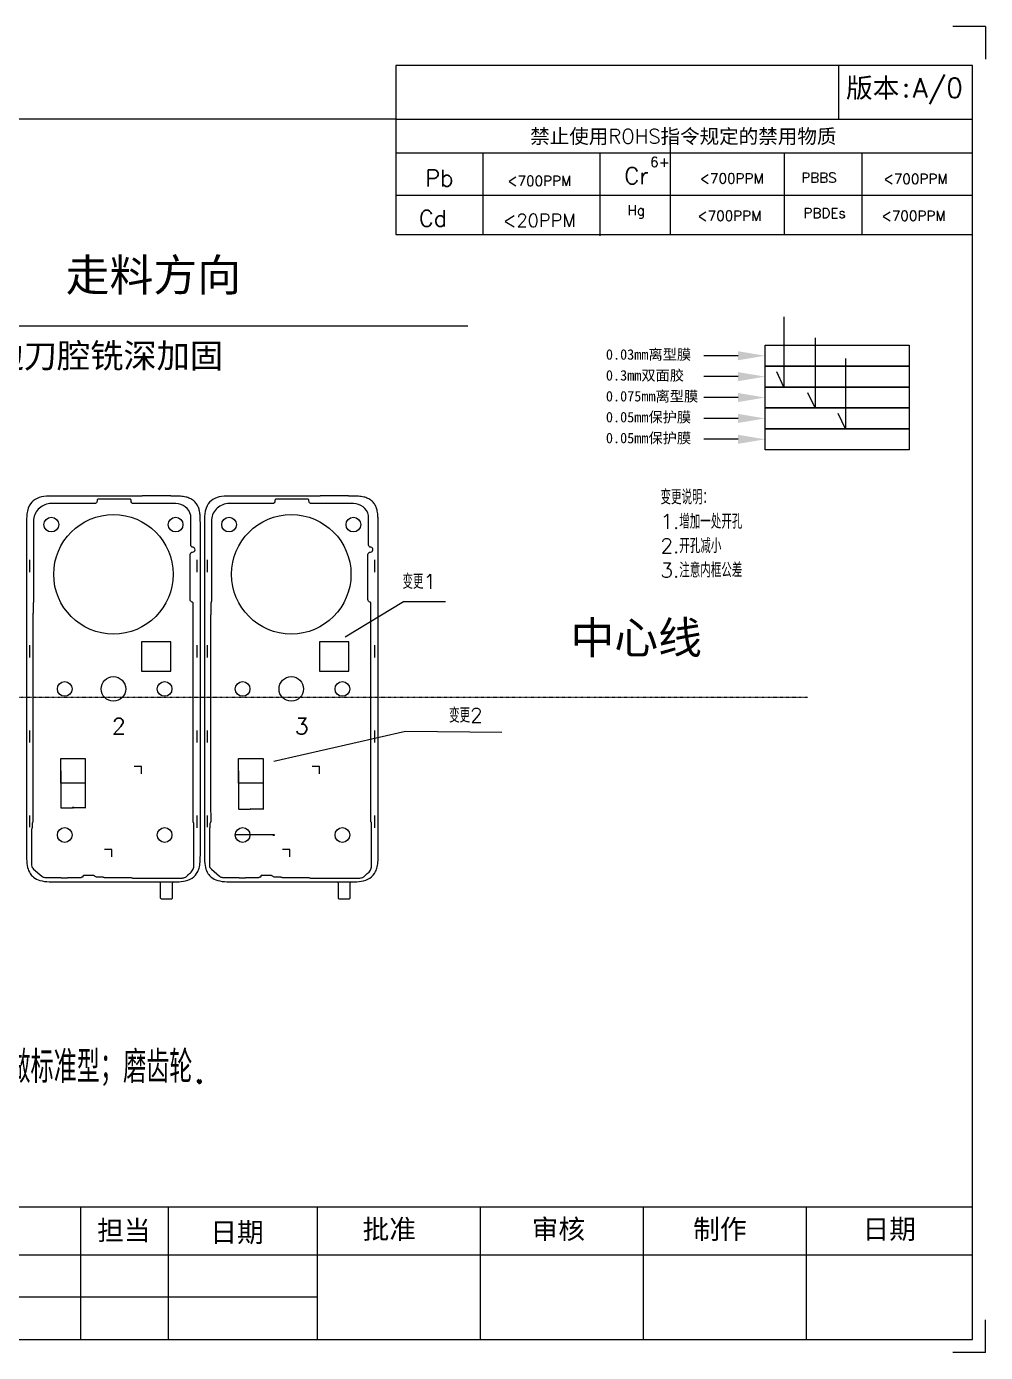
# Model space of a CAD drawing. Header units: inches. Extents: x 21648 to 23685, y -12414 to -11117.
# Drawn here: x 22785 to 23178, y -11661 to -11117 of the extents above; entities that cross this region are included whole.
import ezdxf

# ---------------------------------------------------------------- set-up
doc = ezdxf.new("R2010")
doc.units = ezdxf.units.IN
doc.linetypes.add('HIDDEN', pattern=[0.2, 0.1, -0.1])
doc.layers.add('QT-AC169-BATT-COVESOLIDLINE！实线层', color=7, linetype='Continuous')
doc.styles.get("Standard").update_dxf_attribs({"font": 'txt.shx', "bigfont": 'gbcbig.shx'})
doc.styles.add('宋体', font='')
doc.styles.get('宋体').set_extended_font_data('SimSun')
doc.dimstyles.get("Standard").update_dxf_attribs({"dimtxt": 0.18, "dimasz": 0.18, "dimexe": 0.18, "dimexo": 0, "dimgap": 0.09, "dimtad": 0, "dimtih": 1, "dimtoh": 1, "dimdec": 4, "dimzin": 0, "dimdsep": 46, "dimtxsty": 'Standard', "dimcen": 0.09, "dimadec": 0, "dimazin": 0, "dimtfac": 1, "dimtdec": 4, "dimtofl": 0, "dimtmove": 0, "dimatfit": 3, "dimfxl": 0, "dimtolj": 1, "dimtzin": 0, "dimarcsym": 0})

# ---------------------------------------------------------------- blocks, each defined once
blk = doc.blocks.new('*D353')
at = {"color": 0, "lineweight": -2}
blk.add_line((22885.65, -11448.91), (22870.47, -11448.91), dxfattribs=at)
at = {"color": 0}
blk.add_solid([(22870.47, -11448.88), (22870.47, -11448.94), (22870.29, -11448.91)], dxfattribs=at)
at = {"layer": 'Defpoints', "color": 0}
for p in [(22870.29, -11448.91), (22876.35, -11448.91)]:
    blk.add_point(p, dxfattribs=at)
at = {"color": 0, "insert": (22886.09, -11448.91), "char_height": 0.18, "attachment_point": 5}
blk.add_mtext('\\A1;∅6.06', dxfattribs=at)
blk = doc.blocks.new('*D356')
at = {"color": 0, "lineweight": -2}
for p, q in [((22798.67, -11422.54), (22798.67, -11437.88)), ((22808.72, -11422.54), (22808.72, -11437.88)), ((22798.85, -11437.7), (22803.26, -11437.7)), ((22808.54, -11437.7), (22804.13, -11437.7))]:
    blk.add_line(p, q, dxfattribs=at)
at = {"color": 0}
for points in [[(22798.85, -11437.67), (22798.85, -11437.73), (22798.67, -11437.7)], [(22808.54, -11437.67), (22808.54, -11437.73), (22808.72, -11437.7)]]:
    blk.add_solid(points, dxfattribs=at)
at = {"layer": 'Defpoints', "color": 0}
for p in [(22798.67, -11422.54), (22808.72, -11422.54), (22808.72, -11437.7)]:
    blk.add_point(p, dxfattribs=at)
at = {"color": 0, "insert": (22803.69, -11437.7), "char_height": 0.18, "attachment_point": 5}
blk.add_mtext('\\A1;10.05', dxfattribs=at)
blk = doc.blocks.new('*D357')
at = {"color": 0, "lineweight": -2}
for p, q in [((22871.69, -11422.54), (22871.69, -11438.42)), ((22881.74, -11422.54), (22881.74, -11438.42)), ((22871.87, -11438.24), (22876.28, -11438.24)), ((22881.56, -11438.24), (22877.15, -11438.24))]:
    blk.add_line(p, q, dxfattribs=at)
at = {"color": 0}
for points in [[(22871.87, -11438.21), (22871.87, -11438.27), (22871.69, -11438.24)], [(22881.56, -11438.21), (22881.56, -11438.27), (22881.74, -11438.24)]]:
    blk.add_solid(points, dxfattribs=at)
at = {"layer": 'Defpoints', "color": 0}
for p in [(22871.69, -11422.54), (22881.74, -11422.54), (22881.74, -11438.24)]:
    blk.add_point(p, dxfattribs=at)
at = {"color": 0, "insert": (22876.72, -11438.24), "char_height": 0.18, "attachment_point": 5}
blk.add_mtext('\\A1;10.05', dxfattribs=at)

msp = doc.modelspace()

# ---------------------------------------------------------------- linework, layer by layer
at = {"linetype": 'Continuous', "lineweight": -3}
for p, q in [((23178.4425, -11116.7993), (23165.0519, -11116.7993)), ((23178.4425, -11116.7993), (23178.4425, -11130.1899)), ((23178.4425, -11661.4976), (23178.4425, -11648.107)), ((23178.4425, -11661.4976), (23165.0568, -11661.4976))]:
    msp.add_line(p, q, dxfattribs=at)
at = {"color": 0}
for p, q in [((22936.282, -11132.801), (22936.282, -11154.8421)), ((23173.0863, -11132.801), (22936.282, -11132.801)), ((23173.0863, -11656.1414), (23173.0863, -11132.801)), ((22897.5881, -11154.8421), (22409.8318, -11154.8421)), ((22936.282, -11154.8421), (22897.5881, -11154.8421)), ((22936.282, -11154.8421), (22936.282, -11202.2478)), ((22972.0112, -11168.7366), (22972.0112, -11202.2478)), ((23019.9936, -11168.7366), (23019.9936, -11202.7168)), ((23095.7194, -11168.7366), (23095.7194, -11202.2478)), ((22936.282, -11202.2478), (23173.0863, -11202.2478)), ((22806.7986, -11601.7222), (22806.7986, -11656.1414)), ((22842.8097, -11601.7222), (22842.8097, -11656.1414)), ((22903.9244, -11601.7222), (22903.9244, -11656.1414)), ((22970.8773, -11601.7222), (22970.8773, -11656.1414)), ((23037.8302, -11601.7222), (23037.8302, -11656.1414)), ((23104.7832, -11601.7222), (23104.7832, -11656.1414)), ((22409.8318, -11621.3224), (23173.0863, -11621.3224)), ((22903.9244, -11638.7319), (22409.8318, -11638.7319)), ((22409.8318, -11656.1414), (23173.0863, -11656.1414))]:
    msp.add_line(p, q, dxfattribs=at)
at = {"color": 0, "lineweight": 0}
for p, q in [((23118.1428, -11132.801), (23118.1428, -11154.8421)), ((23173.0863, -11154.6227), (23173.0863, -11132.801)), ((22936.282, -11154.8421), (23173.0863, -11154.8421)), ((22409.8318, -11601.7222), (23173.0863, -11601.7222))]:
    msp.add_line(p, q, dxfattribs=at)
for p, q in [((23049.1171, -11202.2478), (23049.1171, -11163.0609)), ((23049.1171, -11196.5721), (23049.1171, -11164.5391)), ((22936.283, -11168.7366), (23173.0863, -11168.7366)), ((23127.6515, -11168.7366), (23127.6515, -11202.2478)), ((23173.0863, -11186.2313), (22936.283, -11186.2313))]:
    msp.add_line(p, q)
at = {"color": 251, "linetype": 'HIDDEN'}
msp.add_line((23105.3495, -11392.3765), (22693.1514, -11392.3765), dxfattribs=at)
at = {"color": 3}
for p, q in [((22839.2984, -11468.1469), (22844.7869, -11468.1435)), ((22912.3234, -11468.1469), (22917.8119, -11468.1435))]:
    msp.add_line(p, q, dxfattribs=at)
for points in [[(23095.678, -11236.0629), (23095.678, -11264.9257), (23092.686, -11258.6627)], [(22819.6716, -11457.9185), (22819.6716, -11454.9185), (22816.6716, -11454.9185)], [(22892.6966, -11457.9185), (22892.6966, -11454.9185), (22889.6966, -11454.9185)]]:
    msp.add_lwpolyline(points, dxfattribs=at)
at = {"color": 141, "linetype": 'ByBlock'}
for points in [[(23087.9705, -11256.3457), (23087.9705, -11247.7657), (23147.0866, -11247.7657), (23147.0866, -11256.3457)], [(23087.9705, -11264.9257), (23087.9705, -11256.3457), (23147.0866, -11256.3457), (23147.0866, -11264.9257)], [(23087.9705, -11273.5057), (23087.9705, -11264.9257), (23147.0866, -11264.9257), (23147.0866, -11273.5057)], [(23087.9705, -11282.0857), (23087.9705, -11273.5057), (23147.0866, -11273.5057), (23147.0866, -11282.0857)], [(23087.9705, -11290.6657), (23087.9705, -11282.0857), (23147.0866, -11282.0857), (23147.0866, -11290.6657)]]:
    msp.add_lwpolyline(points, close=True, dxfattribs=at)
at = {"color": 7}
for points in [[(23108.4933, -11244.6429), (23108.4933, -11273.5057), (23105.5013, -11267.2427)], [(22785.7625, -11335.9401), (22785.7625, -11340.9401)], [(22854.5228, -11335.9401), (22854.5228, -11340.9401)], [(22858.7875, -11335.9401), (22858.7875, -11340.9401)], [(22927.5478, -11335.9401), (22927.5478, -11340.9401)], [(22785.7625, -11370.9401), (22785.7625, -11375.9401)], [(22854.5228, -11370.9401), (22854.5228, -11375.9401)], [(22858.7875, -11370.9401), (22858.7875, -11375.9401)], [(22927.5478, -11370.9401), (22927.5478, -11375.9401)], [(22785.7625, -11405.9401), (22785.7625, -11410.9401)], [(22854.5228, -11405.9401), (22854.5228, -11410.9401)], [(22858.7875, -11405.9401), (22858.7875, -11410.9401)], [(22927.5478, -11405.9401), (22927.5478, -11410.9401)], [(22831.8607, -11423.8084), (22831.8607, -11420.8084), (22828.8607, -11420.8084)], [(22904.8857, -11423.8084), (22904.8857, -11420.8084), (22901.8857, -11420.8084)], [(22785.7625, -11440.9401), (22785.7625, -11445.7401)], [(22854.5228, -11440.9401), (22854.5228, -11445.9401)], [(22858.7875, -11440.9401), (22858.7875, -11445.7401)], [(22927.5478, -11440.9401), (22927.5478, -11445.9401)]]:
    msp.add_lwpolyline(points, dxfattribs=at)
at = {"color": 141, "linetype": 'ByBlock'}
for points in [[(23076.8165, -11252.0488), (23062.7914, -11252.0488)], [(23076.8165, -11260.6288), (23062.7914, -11260.6288)], [(23076.8165, -11269.2088), (23062.7914, -11269.2088)], [(23076.8165, -11277.7888), (23062.7914, -11277.7888)], [(23076.8165, -11286.3688), (23062.7914, -11286.3688)]]:
    msp.add_lwpolyline(points, dxfattribs=at)
at = {"color": 1}
for points in [[(23120.955, -11253.2229), (23120.955, -11282.0857), (23117.963, -11275.8227)], [(22857.6069, -11458.5129), (22857.6069, -11458.5129)]]:
    msp.add_lwpolyline(points, dxfattribs=at)
at = {"color": 7}
for points in [[(22844.7869, -11468.1435), (22845.4648, -11468.1431, 0.03276676), (22849.0005, -11467.9246, 0.11321182), (22852.5831, -11466.6272, 0.13302547), (22854.9115, -11463.9767, 0.0657239), (22855.6164, -11461.9545, 0.03950337), (22855.9253, -11459.4451, 0.01400437), (22855.9828, -11456.623), (22855.9828, -11321.1899, 0.01132379), (22855.9392, -11318.6136, 0.01721399), (22855.818, -11317.0156, 0.02205216), (22855.6399, -11315.884, 0.04638448), (22855.1709, -11314.3146, 0.0531626), (22854.4237, -11312.9159, 0.06896592), (22853.2878, -11311.655, 0.06557293), (22851.7071, -11310.66, 0.04975569), (22850.0627, -11310.0902, 0.04001565), (22847.8523, -11309.7585, 0.01475606), (22846.0244, -11309.6765), (22844.9106, -11309.6663, 0.00023683), (22843.9291, -11309.6659, -0.04593327), (22843.8305, -11309.6568, -0.04593327), (22843.7353, -11309.6299, 0.04593327), (22843.5659, -11309.582, 0.04593327), (22843.3906, -11309.5659), (22832.5786, -11309.5659, 0.04593327), (22832.4033, -11309.582, 0.04593327), (22832.234, -11309.6299, -0.04593327), (22832.1387, -11309.6568, -0.04593327), (22832.0401, -11309.6659), (22796.1262, -11309.6659, 0.03360242), (22791.6752, -11309.8724, 0.10490894), (22788.0936, -11311.0818, 0.13936369), (22785.7299, -11313.6349, 0.10815612), (22784.671, -11318.1397, 0.01135639), (22784.6025, -11321.19), (22784.6025, -11456.6226), (22784.6342, -11458.8899, 0.0510113), (22785.0362, -11462.2427, 0.08505615), (22786.0996, -11464.7139, 0.07512793), (22787.4091, -11466.1865, 0.09980919), (22790.0848, -11467.5977, 0.06257625), (22793.8532, -11468.1148, 0.00707853), (22796.1266, -11468.147), (22839.0426, -11468.147), (22839.2984, -11468.1469, -0.08668191), (22839.5426, -11468.687), (22839.5426, -11474.687, 0.19891237), (22839.6891, -11475.0406, 0.19891237), (22840.0426, -11475.187), (22844.0426, -11475.187, 0.19891237), (22844.3962, -11475.0406, 0.19891237), (22844.5426, -11474.687), (22844.5426, -11468.6859, -0.07759819)], [(22917.8119, -11468.1435), (22918.4898, -11468.1431, 0.03276676), (22922.0255, -11467.9246, 0.11321182), (22925.6081, -11466.6272, 0.13302547), (22927.9365, -11463.9767, 0.0657239), (22928.6414, -11461.9545, 0.03950337), (22928.9503, -11459.4451, 0.01400437), (22929.0078, -11456.623), (22929.0078, -11321.1899, 0.01132379), (22928.9642, -11318.6136, 0.01721399), (22928.843, -11317.0156, 0.02205216), (22928.6649, -11315.884, 0.04638448), (22928.1959, -11314.3146, 0.0531626), (22927.4487, -11312.9159, 0.06896592), (22926.3128, -11311.655, 0.06557293), (22924.7321, -11310.66, 0.04975569), (22923.0877, -11310.0902, 0.04001565), (22920.8773, -11309.7585, 0.01475606), (22919.0494, -11309.6765), (22917.9356, -11309.6663, 0.00023683), (22916.9541, -11309.6659, -0.04593327), (22916.8555, -11309.6568, -0.04593327), (22916.7603, -11309.6299, 0.04593327), (22916.5909, -11309.582, 0.04593327), (22916.4156, -11309.5659), (22905.6036, -11309.5659, 0.04593327), (22905.4283, -11309.582, 0.04593327), (22905.259, -11309.6299, -0.04593327), (22905.1637, -11309.6568, -0.04593327), (22905.0651, -11309.6659), (22869.1512, -11309.6659, 0.03360242), (22864.7002, -11309.8724, 0.10490894), (22861.1186, -11311.0818, 0.13936369), (22858.7549, -11313.6349, 0.10815612), (22857.696, -11318.1397, 0.01135639), (22857.6275, -11321.19), (22857.6275, -11456.6226), (22857.6592, -11458.8899, 0.0510113), (22858.0612, -11462.2427, 0.08505615), (22859.1246, -11464.7139, 0.07512793), (22860.4341, -11466.1865, 0.09980919), (22863.1098, -11467.5977, 0.06257625), (22866.8782, -11468.1148, 0.00707853), (22869.1516, -11468.147), (22912.0676, -11468.147), (22912.3234, -11468.1469, -0.08668191), (22912.5676, -11468.687), (22912.5676, -11474.687, 0.19891237), (22912.7141, -11475.0406, 0.19891237), (22913.0676, -11475.187), (22917.0676, -11475.187, 0.19891237), (22917.4212, -11475.0406, 0.19891237), (22917.5676, -11474.687), (22917.5676, -11468.6859, -0.07759819)]]:
    msp.add_lwpolyline(points, format="xyb", close=True, dxfattribs=at)
at = {"color": 3}
for points in [[(22813.2811, -11466.1264), (22815.8709, -11466.1264, -0.06789193), (22815.9593, -11466.1384, -0.06789193), (22816.0412, -11466.1737, 0.06789193), (22816.2821, -11466.2775, 0.06789193), (22816.5419, -11466.3129), (22827.057, -11466.3129, -0.06182149), (22827.5533, -11466.3745, -0.06182149), (22828.0194, -11466.5556, 0.06183447), (22828.1506, -11466.6065, 0.06180803), (22828.2902, -11466.6238), (22848.4803, -11466.5841, 0.11971849), (22849.8534, -11466.2477, 0.12171716), (22850.9152, -11465.3148, -0.053235), (22851.1924, -11464.995, -0.05125966), (22851.5297, -11464.7397, 0.12812222), (22852.8062, -11463.4246, 0.13012902), (22853.2716, -11461.6521), (22853.3026, -11444.2812, 0.06643965), (22853.2733, -11444.0584, 0.06463975), (22853.1873, -11443.8507), (22853.0481, -11443.6096, -0.06554346), (22853.0142, -11443.5278, -0.06554346), (22853.0026, -11443.4401), (22853.0026, -11436.0401), (22853.0026, -11394.8204), (22853.0026, -11353.7008, 0.17376675), (22852.8957, -11353.4023, 0.17376675), (22852.6234, -11353.2397, -0.17376675), (22852.0269, -11352.8833, -0.17376675), (22851.7924, -11352.2291), (22851.7924, -11333.7011, -0.19891237), (22852.0941, -11332.9727, -0.19898753), (22852.8227, -11332.6711, 0.4006318), (22853.8143, -11331.7616, 0.39492194), (22852.9712, -11330.7316, -0.18139426), (22852.3333, -11330.3901, -0.18207051), (22852.0774, -11329.7107), (22852.0774, -11324.3401), (22852.0774, -11318.0872, 0.05793103), (22852.0249, -11317.6352, 0.34793358), (22845.8608, -11312.7551), (22828.5548, -11312.7551, -0.19891237), (22827.8265, -11312.4534, -0.19891237), (22827.5248, -11311.7251), (22827.5248, -11311.3811, 0.19891237), (22827.3871, -11311.0487, 0.19891237), (22827.0548, -11310.9111), (22814.0806, -11310.9111, 0.19891237), (22813.7483, -11311.0487, 0.19891237), (22813.6106, -11311.3811), (22813.6106, -11311.7261, -0.19891237), (22813.309, -11312.4544, -0.19891237), (22812.5806, -11312.7561), (22794.7676, -11312.7561, 0.1853587), (22789.8862, -11314.6301, 0.18530354), (22787.5131, -11319.2877), (22787.5076, -11325.8401), (22787.5076, -11352.764, -0.05252681), (22787.4631, -11353.187, -0.05252681), (22787.3314, -11353.5914, 0.10534428), (22787.2826, -11353.8201), (22787.2826, -11357.3014, -0.01090874), (22787.2781, -11357.5082, -0.01090874), (22787.2646, -11357.7145), (22787.2336, -11358.0685), (22787.2027, -11358.4225, 0.01090874), (22787.1876, -11358.6516, 0.01090874), (22787.1826, -11358.8811), (22787.1826, -11436.04), (22787.2106, -11443.4122, -0.06745086), (22787.1947, -11443.5335, -0.06363654), (22787.148, -11443.6462, -0.00189901), (22787.0917, -11443.7438, 0.00189998), (22787.0355, -11443.841, 0.13166793), (22786.9106, -11444.3071), (22786.9106, -11445.7989, 0.12005617), (22786.6898, -11446.7052), (22786.6898, -11461.3454, 0.1161283), (22786.8967, -11462.2243, 0.11626266), (22787.4748, -11462.9192), (22790.8213, -11465.8294, 0.08971334), (22791.424, -11466.1881, 0.08971334), (22792.1141, -11466.3129), (22797.8834, -11466.3129, -0.03422869), (22798.2968, -11466.3412, -0.03422869), (22798.7025, -11466.4257, 0.03422868), (22798.9662, -11466.4806, 0.0342287), (22799.235, -11466.4991), (22801.0843, -11466.4991, 0.03422869), (22801.3531, -11466.4806, 0.03422869), (22801.6169, -11466.4257, -0.03422869), (22802.0225, -11466.3412, -0.03422869), (22802.4359, -11466.3129), (22806.9752, -11466.3129, 0.09599542), (22807.076, -11466.2934, 0.09599542), (22807.1623, -11466.2376, -0.09599542), (22807.2677, -11466.1694, -0.09599542), (22807.391, -11466.1455), (22807.5285, -11466.1455, 0.19409314), (22807.7936, -11466.0385, 0.22218168), (22807.8998, -11465.762, -0.22393978), (22807.9969, -11465.5116, -0.18610186), (22808.2293, -11465.4155), (22812.009, -11465.4155, -0.09939606), (22812.1364, -11465.4411, -0.09939606), (22812.244, -11465.5138, 0.05767788), (22812.684, -11465.8677, 0.05767788), (22813.1931, -11466.1117, 0.08310373)], [(22886.3061, -11466.1264), (22888.8959, -11466.1264, -0.06789193), (22888.9843, -11466.1384, -0.06789193), (22889.0662, -11466.1737, 0.06789193), (22889.3071, -11466.2775, 0.06789193), (22889.5669, -11466.3129), (22900.082, -11466.3129, -0.06182149), (22900.5783, -11466.3745, -0.06182149), (22901.0444, -11466.5556, 0.06183447), (22901.1756, -11466.6065, 0.06180803), (22901.3152, -11466.6238), (22921.5053, -11466.5841, 0.11971849), (22922.8784, -11466.2477, 0.12171716), (22923.9402, -11465.3148, -0.053235), (22924.2174, -11464.995, -0.05125966), (22924.5547, -11464.7397, 0.12812222), (22925.8312, -11463.4246, 0.13012902), (22926.2966, -11461.6521), (22926.3276, -11444.2812, 0.06643965), (22926.2983, -11444.0584, 0.06463975), (22926.2123, -11443.8507), (22926.0731, -11443.6096, -0.06554346), (22926.0392, -11443.5278, -0.06554346), (22926.0276, -11443.4401), (22926.0276, -11436.0401), (22926.0276, -11394.8204), (22926.0276, -11353.7008, 0.17376675), (22925.9207, -11353.4023, 0.17376675), (22925.6484, -11353.2397, -0.17376675), (22925.0519, -11352.8833, -0.17376675), (22924.8174, -11352.2291), (22924.8174, -11333.7011, -0.19891237), (22925.1191, -11332.9727, -0.19898753), (22925.8477, -11332.6711, 0.4006318), (22926.8393, -11331.7616, 0.39492194), (22925.9962, -11330.7316, -0.18139426), (22925.3583, -11330.3901, -0.18207051), (22925.1024, -11329.7107), (22925.1024, -11324.3401), (22925.1024, -11318.0872, 0.05793103), (22925.0499, -11317.6352, 0.34793358), (22918.8858, -11312.7551), (22901.5798, -11312.7551, -0.19891237), (22900.8515, -11312.4534, -0.19891237), (22900.5498, -11311.7251), (22900.5498, -11311.3811, 0.19891237), (22900.4121, -11311.0487, 0.19891237), (22900.0798, -11310.9111), (22887.1056, -11310.9111, 0.19891237), (22886.7733, -11311.0487, 0.19891237), (22886.6356, -11311.3811), (22886.6356, -11311.7261, -0.19891237), (22886.334, -11312.4544, -0.19891237), (22885.6056, -11312.7561), (22867.7926, -11312.7561, 0.1853587), (22862.9112, -11314.6301, 0.18530354), (22860.5381, -11319.2877), (22860.5326, -11325.8401), (22860.5326, -11352.764, -0.05252681), (22860.4881, -11353.187, -0.05252681), (22860.3564, -11353.5914, 0.10534428), (22860.3076, -11353.8201), (22860.3076, -11357.3014, -0.01090874), (22860.3031, -11357.5082, -0.01090874), (22860.2896, -11357.7145), (22860.2586, -11358.0685), (22860.2277, -11358.4225, 0.01090874), (22860.2126, -11358.6516, 0.01090874), (22860.2076, -11358.8811), (22860.2076, -11436.04), (22860.2356, -11443.4122, -0.06745086), (22860.2197, -11443.5335, -0.06363654), (22860.173, -11443.6462, -0.00189901), (22860.1167, -11443.7438, 0.00189998), (22860.0605, -11443.841, 0.13166793), (22859.9356, -11444.3071), (22859.9356, -11445.7989, 0.12005617), (22859.7148, -11446.7052), (22859.7148, -11461.3454, 0.1161283), (22859.9217, -11462.2243, 0.11626266), (22860.4998, -11462.9192), (22863.8463, -11465.8294, 0.08971334), (22864.449, -11466.1881, 0.08971334), (22865.1391, -11466.3129), (22870.9084, -11466.3129, -0.03422869), (22871.3218, -11466.3412, -0.03422869), (22871.7275, -11466.4257, 0.03422868), (22871.9912, -11466.4806, 0.0342287), (22872.26, -11466.4991), (22874.1093, -11466.4991, 0.03422869), (22874.3781, -11466.4806, 0.03422869), (22874.6419, -11466.4257, -0.03422869), (22875.0475, -11466.3412, -0.03422869), (22875.4609, -11466.3129), (22880.0002, -11466.3129, 0.09599542), (22880.101, -11466.2934, 0.09599542), (22880.1873, -11466.2376, -0.09599542), (22880.2927, -11466.1694, -0.09599542), (22880.416, -11466.1455), (22880.5535, -11466.1455, 0.19409314), (22880.8186, -11466.0385, 0.22218168), (22880.9248, -11465.762, -0.22393978), (22881.0219, -11465.5116, -0.18610186), (22881.2543, -11465.4155), (22885.034, -11465.4155, -0.09939606), (22885.1614, -11465.4411, -0.09939606), (22885.269, -11465.5138, 0.05767788), (22885.709, -11465.8677, 0.05767788), (22886.2181, -11466.1117, 0.08310373)]]:
    msp.add_lwpolyline(points, format="xyb", close=True, dxfattribs=at)
at = {"color": 1, "lineweight": 18}
for points in [[(22831.8647, -11381.6795), (22843.9147, -11381.6795), (22843.9147, -11369.6295), (22831.8647, -11369.6295)], [(22904.8897, -11381.6795), (22916.9397, -11381.6795), (22916.9397, -11369.6295), (22904.8897, -11369.6295)]]:
    msp.add_lwpolyline(points, close=True, dxfattribs=at)
at = {"color": 1}
for centre, radius in [((22794.7676, -11321.3901), 3.03), ((22820.2926, -11341.8301), 24.53), ((22845.8176, -11321.3901), 3.03), ((22867.7926, -11321.3901), 3.03), ((22893.3176, -11341.8301), 24.53), ((22918.8426, -11321.3901), 3.03), ((22800.2926, -11388.9061), 3.03), ((22841.2926, -11388.9061), 3.03), ((22873.3176, -11388.9061), 3.03), ((22914.3176, -11388.9061), 3.03), ((22800.2926, -11448.9061), 3.03), ((22841.2926, -11448.9061), 3.03), ((22873.3176, -11448.9061), 3.03), ((22914.3176, -11448.9061), 3.03)]:
    msp.add_circle(centre, radius, dxfattribs=at)
at = {"color": 141, "linetype": 'ByBlock'}
for points in [[(23076.8165, -11250.1898), (23087.9705, -11252.0488), (23076.8165, -11253.9078)], [(23076.8165, -11258.7698), (23087.9705, -11260.6288), (23076.8165, -11262.4878)], [(23076.8165, -11267.3498), (23087.9705, -11269.2088), (23076.8165, -11271.0678)], [(23076.8165, -11275.9298), (23087.9705, -11277.7888), (23076.8165, -11279.6478)], [(23076.8165, -11284.5098), (23087.9705, -11286.3688), (23076.8165, -11288.2278)]]:
    msp.add_solid(points, dxfattribs=at)
at = {"layer": 'QT-AC169-BATT-COVESOLIDLINE！实线层', "color": 1, "linetype": 'Continuous'}
for points in [[(22798.6676, -11417.5151), (22808.7176, -11417.5151), (22808.7176, -11427.5651), (22798.6676, -11427.5651)], [(22871.6926, -11417.5151), (22881.7426, -11417.5151), (22881.7426, -11427.5651), (22871.6926, -11427.5651)]]:
    msp.add_lwpolyline(points, close=True, dxfattribs=at)
for centre in [(22820.2926, -11388.9061), (22893.3176, -11388.9061)]:
    msp.add_circle(centre, 5.03, dxfattribs=at)

# ---------------------------------------------------------------- texts
at = {"color": 0, "lineweight": 0, "insert": (23145.1953, -11143.3327), "char_height": 8.034351, "width": 54.518813, "attachment_point": 5}
msp.add_mtext('{\\fSimSun|b0|i0|c134|p54;版本:}A/0', dxfattribs=at)
for s, insert, char_height, width, attachment_point in [('{\\fSimSun|b0|i0|c134|p54;禁止使用}ROHS{\\fSimSun|b0|i0|c134|p54;指令规定的禁用物质}', (22991.4501, -11158.9663), 5.884964, 144.577027, 1), ('6+', (23040.7018, -11170.4054), 4.08678, 81.36853, 1), ('Pb', (22948.3428, -11175.6409), 6.8113, 17.160554, 1), ('Cr', (23030.1205, -11174.6958), 6.8113, 17.160554, 1), ('<700PPM', (23061.1007, -11177.1734), 4.08678, 77.949045, 1), ('PBBS', (23102.7984, -11176.85), 4.08678, 72.308988, 1), ('<700PPM', (22982.0578, -11178.1551), 4.08678, 77.949045, 1), ('<700PPM', (23136.5911, -11177.3319), 4.08678, 77.949045, 1), ('Cd', (22945.7783, -11192.2713), 6.69529, 10.363872, 1), ('Hg', (23031.3953, -11190.2477), 4.11359, 10.363872, 1), ('<700PPM', (23060.1474, -11192.5203), 4.08678, 77.949045, 1), ('PBDEs', (23103.6763, -11191.3755), 4.08678, 72.308988, 1), ('<700PPM', (23135.7781, -11192.4969), 4.08678, 77.949045, 1), ('<20PPM', (22980.3101, -11193.7897), 5.35623, 60.038676, 1), ('{\\fSimSun|b0|i0|c134|p54;担当}', (22824.5711, -11611.7754), 8.034351, 95.522557, 5), ('{\\fSimSun|b0|i0|c134|p54;日期}', (22871.045, -11612.5747), 8.034351, 95.522557, 5), ('{\\fSimSun|b0|i0|c134|p54;批准}', (22933.5743, -11611.2692), 8.034351, 95.522557, 5), ('{\\fSimSun|b0|i0|c134|p54;审核}', (23003.0304, -11611.2692), 8.034351, 95.522557, 5), ('{\\fSimSun|b0|i0|c134|p54;制作}', (23069.3782, -11611.2692), 8.034351, 95.522557, 5), ('{\\fSimSun|b0|i0|c134|p54;日期}', (23138.9347, -11611.2692), 8.034351, 95.522557, 5)]:
    msp.add_mtext(s, dxfattribs=dict(insert=insert, char_height=char_height, width=width, attachment_point=attachment_point))
at = {"char_height": 13.2, "width": 166.580042, "attachment_point": 3, "style": '宋体'}
for s, insert in [('走料方向', (22872.693, -11212.2883)), ('中心线', (23061.9908, -11361.2552))]:
    msp.add_mtext(s, dxfattribs=dict(at, insert=insert))
at = {"color": 1, "insert": (22865.301, -11247.0239), "char_height": 10, "width": 166.580042, "attachment_point": 3, "style": '宋体'}
msp.add_mtext('窄边刀腔铣深加固', dxfattribs=at)
at = {"color": 141, "linetype": 'ByBlock', "char_height": 4.283136, "width": 88.034882, "attachment_point": 1, "style": '宋体'}
for s, insert in [('{\\C0;0.03mm离型膜}', (23022.5469, -11249.3697)), ('{\\C0;0.3mm双面胶}', (23022.5469, -11257.9497)), ('{\\C0;0.075mm离型膜}', (23022.5469, -11266.5297)), ('{\\C0;0.05mm保护膜}', (23022.5469, -11275.1097)), ('{\\C0;0.05mm保护膜}', (23022.5469, -11283.6897))]:
    msp.add_mtext(s, dxfattribs=dict(at, insert=insert))
at = {"color": 1, "insert": (23044.9618, -11307.1186), "char_height": 6, "attachment_point": 1}
msp.add_mtext_dynamic_manual_height_columns('变更说明：\\P1.增加一处开孔\\P2.开孔减小\\P3.注意内框公差', width=76.62138, gutter_width=1, heights=[0], dxfattribs=at)
at = {"color": 1, "char_height": 6, "width": 48.816, "attachment_point": 1}
for s, insert in [('变更1', (22938.989, -11341.8065)), ('变更2', (22958.1462, -11396.7544))]:
    msp.add_mtext(s, dxfattribs=dict(at, insert=insert))
at = {"color": 7, "char_height": 6.6953, "width": 23.902195, "attachment_point": 1}
for s, insert in [('2', (22819.6339, -11400.8626)), ('3', (22894.7755, -11400.8626))]:
    msp.add_mtext(s, dxfattribs=dict(at, insert=insert))
at = {"color": 3, "insert": (22710.1863, -11537.5917), "char_height": 13.2, "width": 306.1872, "attachment_point": 1}
msp.add_mtext('此刀模具齿轮需做标准型；磨齿轮.\\P选进口钢材', dxfattribs=at)

# ---------------------------------------------------------------- dimensions: what is measured, and where the dimension line sits
at = {"color": 1}
for base, p1, p2, picture, middle in [((22808.7176, -11437.7043), (22798.6676, -11422.5401), (22808.7176, -11422.5401), '*D356', (22803.6926, -11437.7043)), ((22881.7426, -11438.24), (22871.6926, -11422.5401), (22881.7426, -11422.5401), '*D357', (22876.7176, -11438.24))]:
    dim = msp.add_linear_dim(base=base, p1=p1, p2=p2, dimstyle='Standard', override={"dimtad": 0, "dimtih": 1, "dimtoh": 1, "dimdec": 2, "dimcen": 3.78, "dimadec": 0, "dimtp": 0.1, "dimtm": 0.1, "dimtdec": 2}, dxfattribs=at)
    dim.commit()
    dim.dimension.update_dxf_attribs({"geometry": picture, "text_midpoint": middle})
dim = msp.add_diameter_dim_2p(p1=(22876.3476, -11448.9061), p2=(22870.2876, -11448.9061), dimstyle='Standard', override={"dimtad": 0, "dimtih": 1, "dimtoh": 1, "dimdec": 2, "dimcen": 3.78, "dimadec": 0, "dimtp": 0.1, "dimtm": 0.1, "dimtdec": 2}, dxfattribs=at)
dim.commit()
dim.dimension.update_dxf_attribs({"geometry": '*D353', "text_midpoint": (22886.0865, -11448.9061), "dimtype": 163})

# ---------------------------------------------------------------- leaders
msp.add_leader([(22965.806, -11239.919), (22683.3097, -11239.919)], dimstyle='Standard', override={"dimexe": 7.56, "dimexo": 2.625, "dimgap": 0.09, "dimtad": 0, "dimtih": 1, "dimtoh": 1, "dimdec": 4, "dimtxsty": '宋体', "dimcen": 3.78, "dimtdec": 4})
for points in [[(22915.4881, -11367.5666), (22939.4327, -11353.034), (22956.6797, -11353.034)], [(22886.2042, -11418.5323), (22940.2862, -11406.3052), (22979.7681, -11406.6134)]]:
    msp.add_leader(points, dimstyle='Standard', override={"dimgap": 0.625, "dimtad": 0, "dimtih": 1, "dimtoh": 1, "dimdec": 2, "dimcen": 3.78, "dimadec": 0, "dimtp": 0.1, "dimtm": 0.1, "dimtdec": 2}, dxfattribs=at)

doc.saveas('drawing.dxf')
